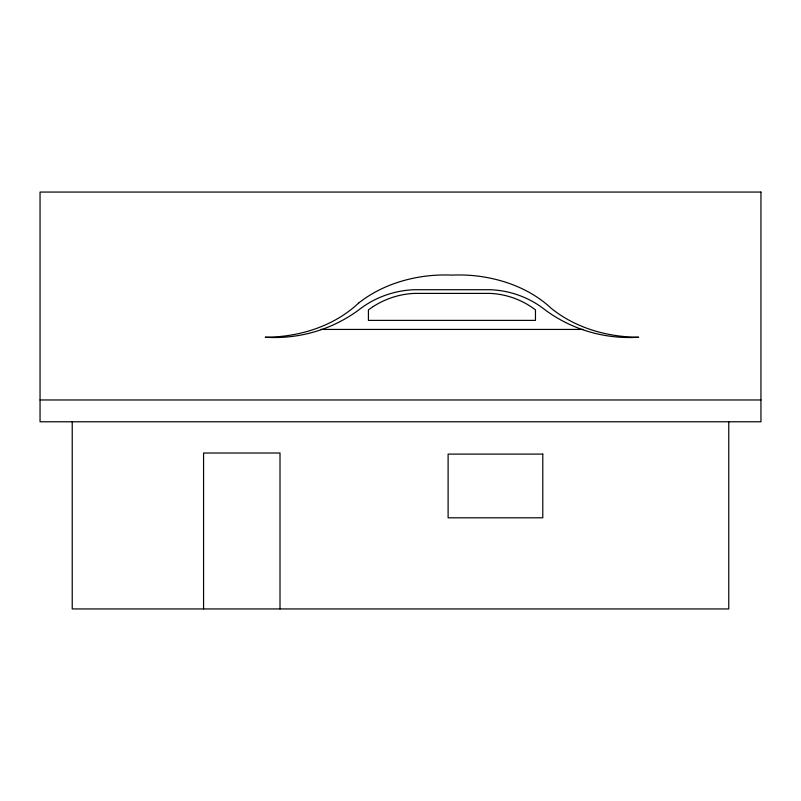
<?xml version="1.0" encoding="UTF-8"?>
<svg xmlns="http://www.w3.org/2000/svg" width="801" height="801" viewBox="0 0 801 801"><rect width="100%" height="100%" fill="white"/><g stroke="black" fill="none" stroke-linecap="round" stroke-linejoin="round"><path stroke-width="1.2" d="M320.8 329.431L583.088 329.431M40.05 399.969L760.95 399.969M728.77 421.777L728.77 608.94L72.23 608.94L72.23 421.777M280.01 608.94L280.01 453.016L203.564 453.016L203.564 608.94M358.578 303.108C333.677 326.518 298.913 337.131 265.201 337.241A138.683 133.957 0 0 0 358.578 310.067A93.697 90.503 0 0 1 414.027 289.732L490.452 289.732A91.915 88.781 0 0 1 545.321 310.067A138.683 133.957 0 0 0 638.687 337.241C607.488 337.141 575.609 328.07 551.118 308.245C531.213 289.602 504.58 279.479 477.807 276.095A151.599 146.433 0 0 0 451.944 275.113A151.599 146.433 0 0 0 426.082 276.095C401.792 279.128 377.862 287.799 358.578 303.108M373.286 306.493L368.42 309.857L368.42 320.38L535.468 320.38L535.468 309.847C522.472 299.954 506.452 294.097 490.132 293.396L414.367 293.396C399.829 294.037 385.531 298.643 373.286 306.493M760.95 192.06L40.05 192.06L40.05 421.777L760.95 421.777L760.95 192.06M542.778 454.097L448.109 454.097L448.109 517.806L542.778 517.806L542.778 454.097"/></g></svg>
